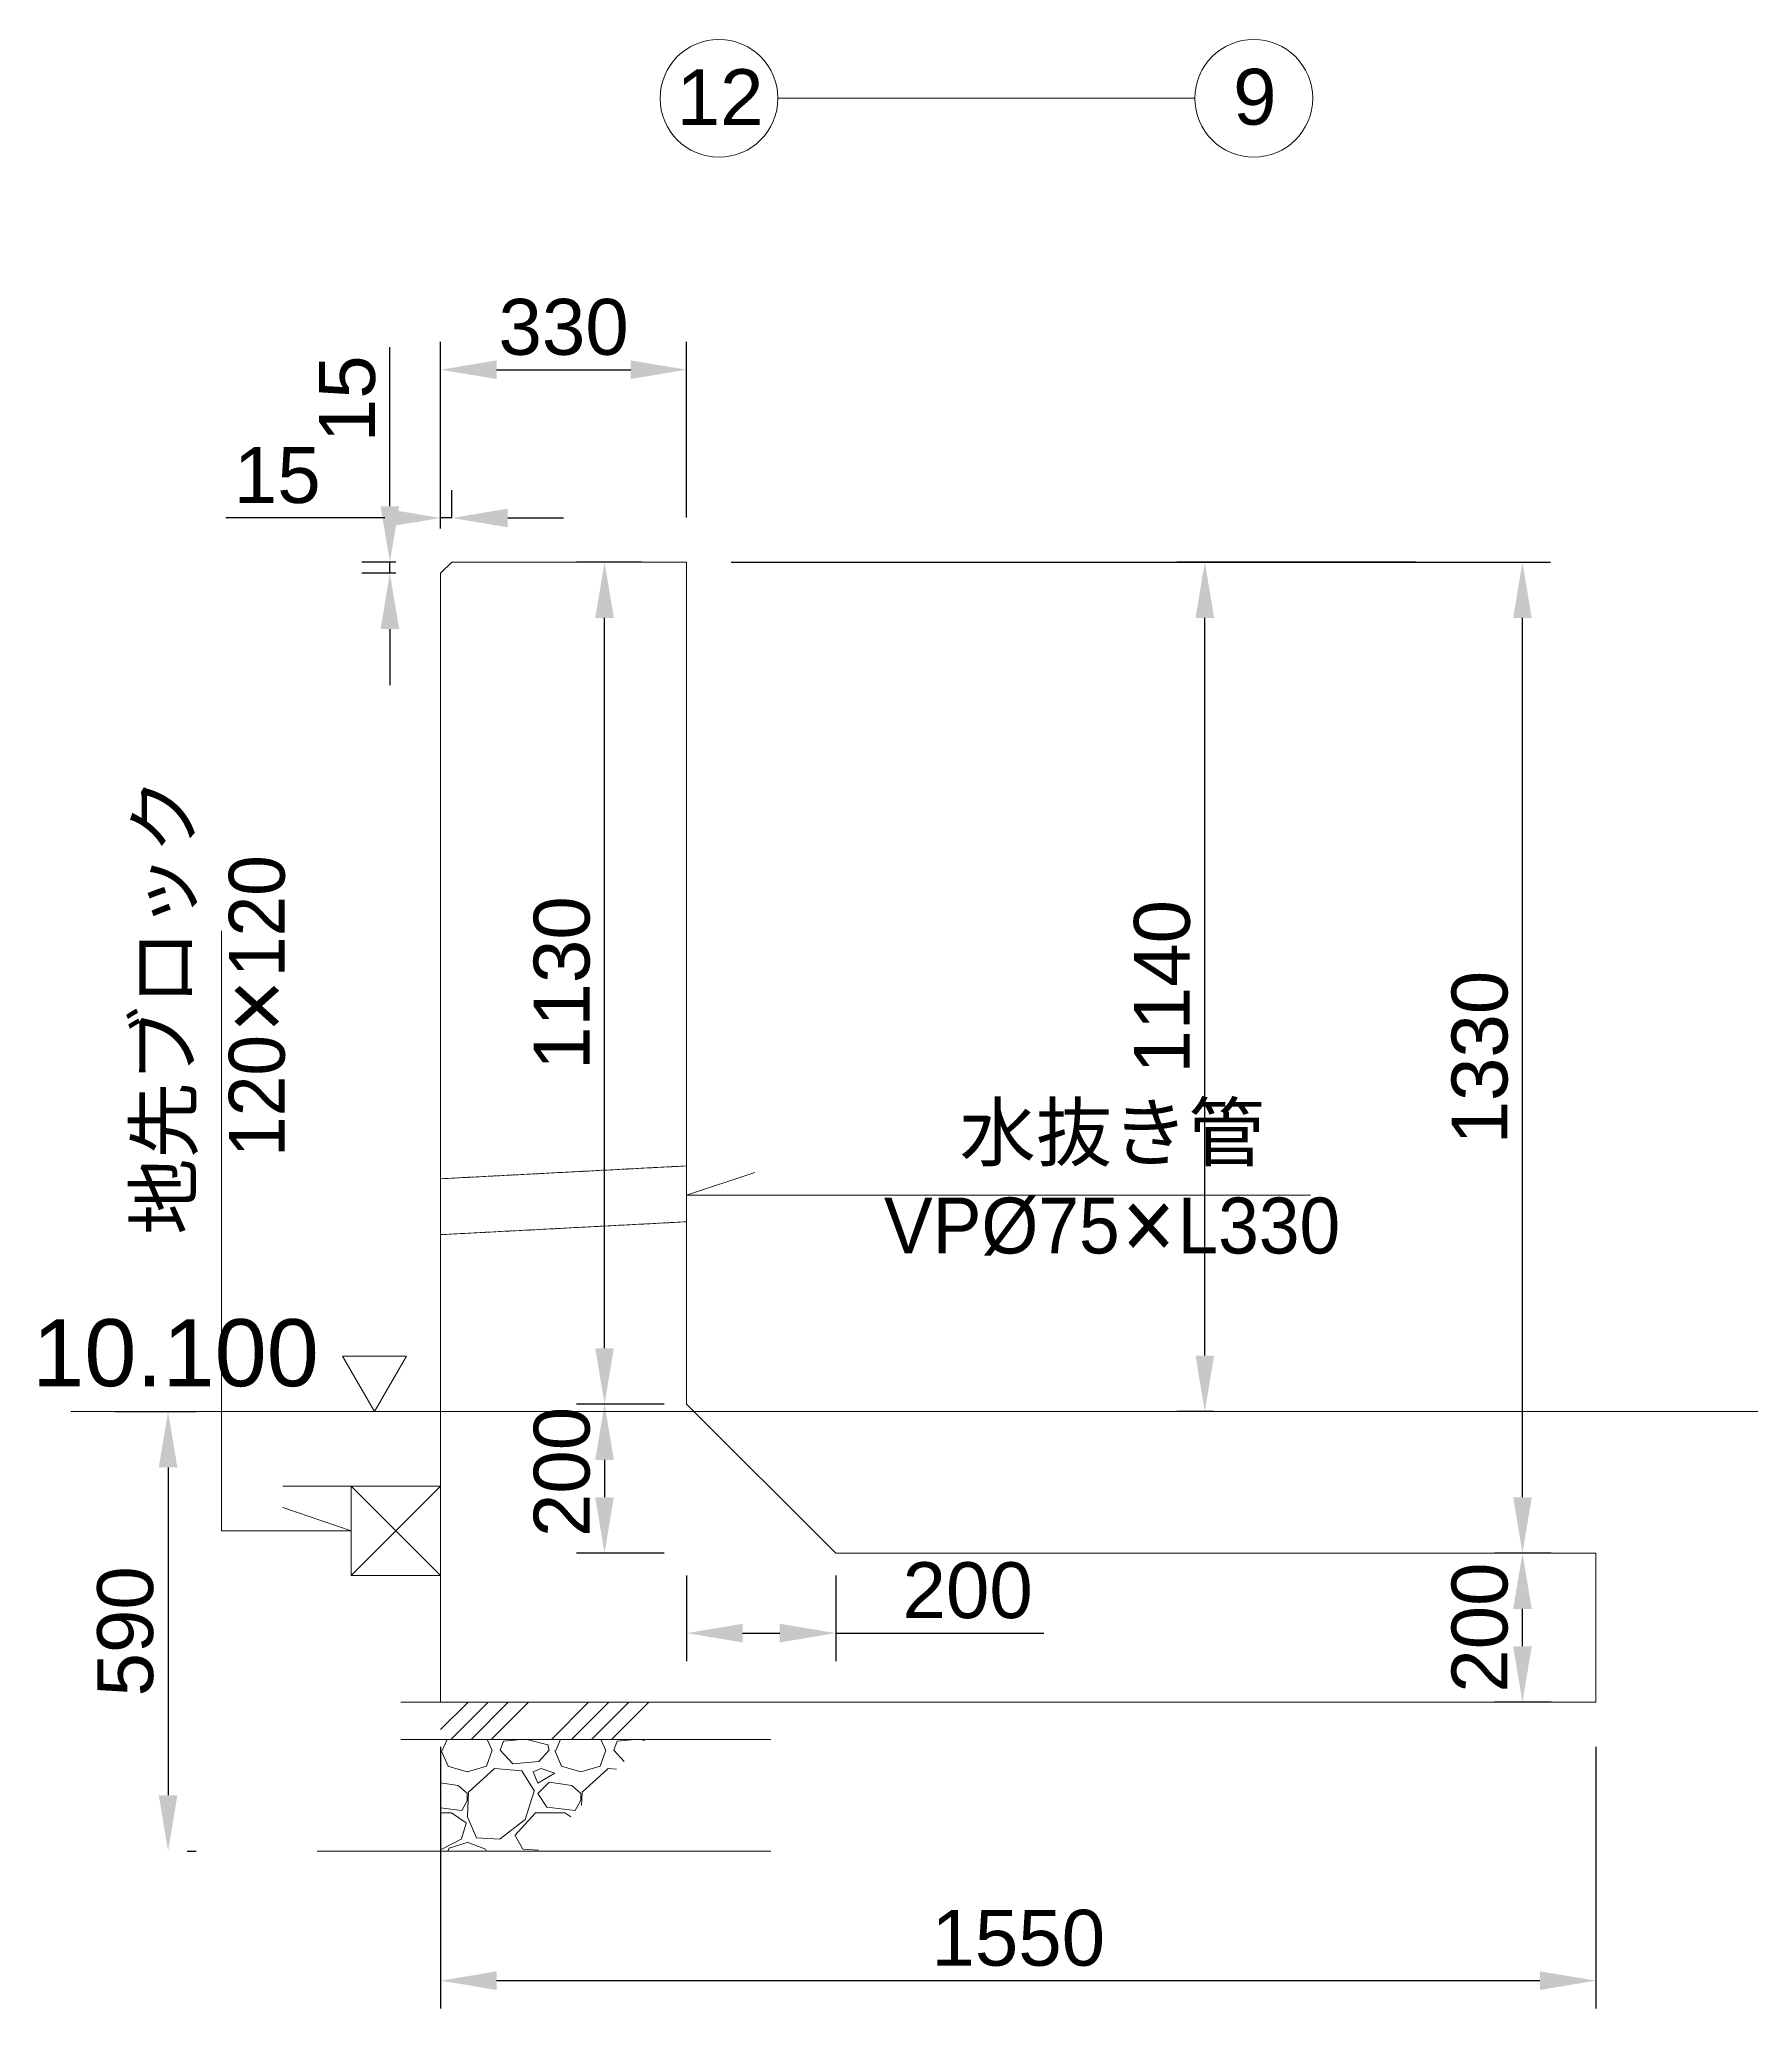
# Model space of a CAD drawing. Header units: millimetres. Extents: x -58267 to 200953, y -49295 to 43144.
# Drawn here: x 798 to 3096, y -19243 to -16600 of the extents above; entities that cross this region are included whole.
import ezdxf

# ---------------------------------------------------------------- set-up
doc = ezdxf.new("R2010")
doc.units = ezdxf.units.MM
doc.header["$LTSCALE"] = 0.25
doc.linetypes.add('ACAD_ISO02W100', pattern=[15, 12, -3])
for name, color, linetype, lineweight in [('1-main', 7, 'Continuous', 9), ('2-DIMS', 8, 'Continuous', 9), ('6-depthlines', 190, 'Continuous', 9)]:
    doc.layers.add(name, color=color, linetype=linetype, lineweight=lineweight)
doc.styles.add('Annotative', font='arial.ttf')
doc.styles.get("Standard").update_dxf_attribs({"font": 'arial.ttf'})
doc.dimstyles.new('Annotative in mm', dxfattribs={"dimscale": 0, "dimtxt": 2.5, "dimasz": 2.5, "dimexe": 1.25, "dimexo": 2, "dimtad": 1, "dimdec": 0, "dimdsep": 46, "dimtxsty": 'Standard', "dimcen": 2.5, "dimadec": 0, "dimazin": 0, "dimtfac": 1, "dimtdec": 0, "dimtmove": 0, "dimatfit": 3, "dimfxl": 1, "dimarcsym": 0})

# ---------------------------------------------------------------- blocks, each defined once
blk = doc.blocks.new('*D44')
at = {"layer": '2-DIMS', "color": 0, "lineweight": -2, "transparency": 16777216}
for p, q in [((1336.8, -17256.9), (1336.8, -17006.2)), ((1666.8, -17241.9), (1666.8, -17006.2)), ((1411.8, -17043.7), (1591.8, -17043.7))]:
    blk.add_line(p, q, dxfattribs=at)
at = {"layer": '2-DIMS', "color": 0, "transparency": 16777216}
for points in [[(1411.8, -17031.2), (1411.8, -17056.2), (1336.8, -17043.7)], [(1591.8, -17031.2), (1591.8, -17056.2), (1666.8, -17043.7)]]:
    blk.add_solid(points, dxfattribs=at)
at = {"layer": 'Defpoints', "color": 0, "transparency": 16777216}
for p in [(1666.8, -17043.7), (1666.8, -17301.9), (1336.8, -17316.9)]:
    blk.add_point(p, dxfattribs=at)
at = {"layer": '2-DIMS', "color": 0, "transparency": 16777216, "insert": (1501.8, -16986.7), "char_height": 75, "attachment_point": 5}
blk.add_mtext('330', dxfattribs=at)
blk = doc.blocks.new('*D45')
at = {"layer": '2-DIMS', "color": 0, "lineweight": -2, "transparency": 16777216}
for p, q in [((1336.8, -18891.9), (1336.8, -19243.2)), ((2886.8, -18891.9), (2886.8, -19243.2)), ((1411.8, -19205.7), (2811.8, -19205.7))]:
    blk.add_line(p, q, dxfattribs=at)
at = {"layer": '2-DIMS', "color": 0, "transparency": 16777216}
for points in [[(1411.8, -19193.2), (1411.8, -19218.2), (1336.8, -19205.7)], [(2811.8, -19193.2), (2811.8, -19218.2), (2886.8, -19205.7)]]:
    blk.add_solid(points, dxfattribs=at)
at = {"layer": 'Defpoints', "color": 0, "transparency": 16777216}
for p in [(1336.8, -18831.9), (2886.8, -18831.9), (2886.8, -19205.7)]:
    blk.add_point(p, dxfattribs=at)
at = {"layer": '2-DIMS', "color": 0, "transparency": 16777216, "insert": (2111.8, -19148.7), "char_height": 75, "attachment_point": 5}
blk.add_mtext('1550', dxfattribs=at)
blk = doc.blocks.new('*D46')
at = {"layer": '2-DIMS', "color": 0, "lineweight": -2, "transparency": 16777216}
for p, q in [((2826.8, -18631.9), (2750.8, -18631.9)), ((2788.3, -18756.9), (2788.3, -18706.9)), ((2826.8, -18831.9), (2750.8, -18831.9))]:
    blk.add_line(p, q, dxfattribs=at)
at = {"layer": '2-DIMS', "color": 0, "transparency": 16777216}
for points in [[(2775.8, -18706.9), (2800.8, -18706.9), (2788.3, -18631.9)], [(2775.8, -18756.9), (2800.8, -18756.9), (2788.3, -18831.9)]]:
    blk.add_solid(points, dxfattribs=at)
at = {"layer": 'Defpoints', "color": 0, "transparency": 16777216}
for p in [(2788.3, -18631.9), (2886.8, -18631.9), (2886.8, -18831.9)]:
    blk.add_point(p, dxfattribs=at)
at = {"layer": '2-DIMS', "color": 0, "transparency": 16777216, "insert": (2731.2, -18731.9), "char_height": 75, "attachment_point": 5, "rotation": 90}
blk.add_mtext('200', dxfattribs=at)
blk = doc.blocks.new('*D47')
at = {"layer": '2-DIMS', "color": 0, "lineweight": -2, "transparency": 16777216}
for p, q in [((1726.8, -17301.9), (2825.8, -17301.9)), ((2788.3, -18556.9), (2788.3, -17376.9)), ((2826.8, -18631.9), (2750.8, -18631.9))]:
    blk.add_line(p, q, dxfattribs=at)
at = {"layer": '2-DIMS', "color": 0, "transparency": 16777216}
for points in [[(2775.8, -17376.9), (2800.8, -17376.9), (2788.3, -17301.9)], [(2775.8, -18556.9), (2800.8, -18556.9), (2788.3, -18631.9)]]:
    blk.add_solid(points, dxfattribs=at)
at = {"layer": 'Defpoints', "color": 0, "transparency": 16777216}
for p in [(1666.8, -17301.9), (2788.3, -17301.9), (2886.8, -18631.9)]:
    blk.add_point(p, dxfattribs=at)
at = {"layer": '2-DIMS', "color": 0, "transparency": 16777216, "insert": (2731.2, -17966.9), "char_height": 75, "attachment_point": 5, "rotation": 90}
blk.add_mtext('1330', dxfattribs=at)
blk = doc.blocks.new('*D122')
at = {"layer": '2-DIMS', "color": 0, "lineweight": -2, "transparency": 16777216}
for p, q in [((1268.7, -17226.9), (1268.7, -17013.4)), ((1276.8, -17301.9), (1231.2, -17301.9)), ((1268.7, -17316.9), (1268.7, -17301.9)), ((1276.8, -17316.9), (1231.2, -17316.9)), ((1268.7, -17391.9), (1268.7, -17466.9))]:
    blk.add_line(p, q, dxfattribs=at)
at = {"layer": '2-DIMS', "color": 0, "transparency": 16777216}
for points in [[(1256.2, -17226.9), (1281.2, -17226.9), (1268.7, -17301.9)], [(1256.2, -17391.9), (1281.2, -17391.9), (1268.7, -17316.9)]]:
    blk.add_solid(points, dxfattribs=at)
at = {"layer": 'Defpoints', "color": 0, "transparency": 16777216}
for p in [(1268.7, -17301.9), (1336.8, -17301.9), (1336.8, -17316.9)]:
    blk.add_point(p, dxfattribs=at)
at = {"layer": '2-DIMS', "color": 0, "transparency": 16777216, "insert": (1211.7, -17082.7), "char_height": 75, "attachment_point": 5, "rotation": 90}
blk.add_mtext('15', dxfattribs=at)
blk = doc.blocks.new('*D123')
at = {"layer": '2-DIMS', "color": 0, "lineweight": -2, "transparency": 16777216}
for p, q in [((1336.8, -17241.9), (1336.8, -17205.2)), ((1351.8, -17241.9), (1351.8, -17205.2)), ((1261.8, -17242.7), (1048.4, -17242.7)), ((1351.8, -17242.7), (1336.8, -17242.7)), ((1426.8, -17242.7), (1501.8, -17242.7))]:
    blk.add_line(p, q, dxfattribs=at)
at = {"layer": '2-DIMS', "color": 0, "transparency": 16777216}
for points in [[(1261.8, -17230.2), (1261.8, -17255.2), (1336.8, -17242.7)], [(1426.8, -17230.2), (1426.8, -17255.2), (1351.8, -17242.7)]]:
    blk.add_solid(points, dxfattribs=at)
at = {"layer": 'Defpoints', "color": 0, "transparency": 16777216}
for p in [(1336.8, -17242.7), (1336.8, -17301.9), (1351.8, -17301.9)]:
    blk.add_point(p, dxfattribs=at)
at = {"layer": '2-DIMS', "color": 0, "transparency": 16777216, "insert": (1117.6, -17185.6), "char_height": 75, "attachment_point": 5}
blk.add_mtext('15', dxfattribs=at)
blk = doc.blocks.new('*D205')
at = {"layer": '2-DIMS', "color": 0, "lineweight": -2, "transparency": 16777216}
for p, q in [((1636.8, -18431.9), (1519.2, -18431.9)), ((1556.7, -18506.9), (1556.7, -18556.9)), ((1636.8, -18631.9), (1519.2, -18631.9))]:
    blk.add_line(p, q, dxfattribs=at)
at = {"layer": '2-DIMS', "color": 0, "transparency": 16777216}
for points in [[(1544.2, -18506.9), (1569.2, -18506.9), (1556.7, -18431.9)], [(1544.2, -18556.9), (1569.2, -18556.9), (1556.7, -18631.9)]]:
    blk.add_solid(points, dxfattribs=at)
at = {"layer": 'Defpoints', "color": 0, "transparency": 16777216}
for p in [(1666.8, -18431.9), (1556.7, -18631.9), (1666.8, -18631.9)]:
    blk.add_point(p, dxfattribs=at)
at = {"layer": '2-DIMS', "color": 0, "transparency": 16777216, "insert": (1499.7, -18523), "char_height": 75, "attachment_point": 5, "rotation": 90}
blk.add_mtext('200', dxfattribs=at)
blk = doc.blocks.new('*D206')
at = {"layer": '2-DIMS', "color": 0, "lineweight": -2, "transparency": 16777216}
for p, q in [((1666.8, -18661.9), (1666.8, -18776.8)), ((1866.8, -18661.9), (1866.8, -18776.8)), ((1741.8, -18739.3), (1791.8, -18739.3)), ((1866.8, -18739.3), (2146, -18739.3))]:
    blk.add_line(p, q, dxfattribs=at)
at = {"layer": '2-DIMS', "color": 0, "transparency": 16777216}
for points in [[(1741.8, -18726.8), (1741.8, -18751.8), (1666.8, -18739.3)], [(1791.8, -18726.8), (1791.8, -18751.8), (1866.8, -18739.3)]]:
    blk.add_solid(points, dxfattribs=at)
at = {"layer": 'Defpoints', "color": 0, "transparency": 16777216}
for p in [(1666.8, -18631.9), (1866.8, -18631.9), (1866.8, -18739.3)]:
    blk.add_point(p, dxfattribs=at)
at = {"layer": '2-DIMS', "color": 0, "transparency": 16777216, "insert": (2043.9, -18682.2), "char_height": 75, "attachment_point": 5}
blk.add_mtext('200', dxfattribs=at)
blk = doc.blocks.new('*D290')
at = {"layer": '2-DIMS', "color": 0, "lineweight": -2, "transparency": 16777216}
for p, q in [((2644.6, -17301.9), (2324.6, -17301.9)), ((2362.1, -18366.9), (2362.1, -17376.9)), ((2373.7, -18441.9), (2324.6, -18441.9))]:
    blk.add_line(p, q, dxfattribs=at)
at = {"layer": '2-DIMS', "color": 0, "transparency": 16777216}
for points in [[(2349.6, -17376.9), (2374.6, -17376.9), (2362.1, -17301.9)], [(2349.6, -18366.9), (2374.6, -18366.9), (2362.1, -18441.9)]]:
    blk.add_solid(points, dxfattribs=at)
at = {"layer": 'Defpoints', "color": 0, "transparency": 16777216}
for p in [(2362.1, -17301.9), (2704.6, -17301.9), (2433.7, -18441.9)]:
    blk.add_point(p, dxfattribs=at)
at = {"layer": '2-DIMS', "color": 0, "transparency": 16777216, "insert": (2305, -17871.9), "char_height": 75, "attachment_point": 5, "rotation": 90}
blk.add_mtext('1140', dxfattribs=at)
blk = doc.blocks.new('*D291')
at = {"layer": '2-DIMS', "color": 0, "lineweight": -2, "transparency": 16777216}
for p, q in [((900.6, -18441.9), (1008.6, -18441.9)), ((971.1, -18516.9), (971.1, -18956.9)), ((996.6, -19031.9), (1008.6, -19031.9))]:
    blk.add_line(p, q, dxfattribs=at)
at = {"layer": '2-DIMS', "color": 0, "transparency": 16777216}
for points in [[(958.6, -18516.9), (983.6, -18516.9), (971.1, -18441.9)], [(958.6, -18956.9), (983.6, -18956.9), (971.1, -19031.9)]]:
    blk.add_solid(points, dxfattribs=at)
at = {"layer": 'Defpoints', "color": 0, "transparency": 16777216}
for p in [(840.6, -18441.9), (936.6, -19031.9), (971.1, -19031.9)]:
    blk.add_point(p, dxfattribs=at)
at = {"layer": '2-DIMS', "color": 0, "transparency": 16777216, "insert": (914, -18736.9), "char_height": 75, "attachment_point": 5, "rotation": 90}
blk.add_mtext('590', dxfattribs=at)
blk = doc.blocks.new('*D805')
at = {"layer": '2-DIMS', "color": 0, "lineweight": -2, "transparency": 16777216}
for p, q in [((1606.8, -17301.9), (1519.2, -17301.9)), ((1556.7, -18356.9), (1556.7, -17376.9)), ((1606.8, -18431.9), (1519.2, -18431.9))]:
    blk.add_line(p, q, dxfattribs=at)
at = {"layer": '2-DIMS', "color": 0, "transparency": 16777216}
for points in [[(1544.2, -17376.9), (1569.2, -17376.9), (1556.7, -17301.9)], [(1544.2, -18356.9), (1569.2, -18356.9), (1556.7, -18431.9)]]:
    blk.add_solid(points, dxfattribs=at)
at = {"layer": 'Defpoints', "color": 0, "transparency": 16777216}
for p in [(1556.7, -17301.9), (1666.8, -17301.9), (1666.8, -18431.9)]:
    blk.add_point(p, dxfattribs=at)
at = {"layer": '2-DIMS', "color": 0, "transparency": 16777216, "insert": (1499.6, -17866.9), "char_height": 75, "attachment_point": 5, "rotation": 90}
blk.add_mtext('1130', dxfattribs=at)

msp = doc.modelspace()

# ---------------------------------------------------------------- hatches: boundary and pattern name
at = {"layer": '1-main'}
h = msp.add_hatch(dxfattribs=at)
h.set_pattern_fill('ANSI34', color=256, scale=0.2)
h.set_pattern_definition([(45, (0, 0), (-80.8223, 80.8223), []), (45, (26.94, 0), (-80.8223, 80.8223), []), (45, (53.88, 0), (-80.8223, 80.8223), []), (45, (80.82, 0), (-80.8223, 80.8223), [])])
h.paths.add_polyline_path([(1336.799, -18831.884), (1336.799, -18881.884), (1611.696, -18881.884), (1658.321, -18831.884)])
h = msp.add_hatch(dxfattribs=at)
h.set_pattern_fill('GRAVEL', color=256, scale=0.2)
h.set_pattern_definition([(228.01279, (109.728, 152.4), (-1219.2, -1371.6), [20.5033, -2029.829]), (184.96974, (96.012, 137.16), (1828.7999993, 152.4000087), [35.1843, -3483.2429]), (132.510447, (60.96, 134.112), (1524.0000006, -1676.3999994), [24.8089, -2456.0834]), (267.27369, (1.524, 96.012), (152.4000003, 3048), [32.0403, -3171.9862]), (292.833654, (0, 64.008), (-762, 1828.8), [31.418, -3110.3885]), (357.27369, (12.192, 35.052), (-3048, 152.4000003), [32.0403, -3171.9862]), (37.69424, (44.196, 33.528), (-1981.1999999, -1524.0000001), [42.3716, -4194.7869]), (72.25533, (77.724, 59.436), (1066.8000003, 3352.7999999), [40.0032, -3960.3154]), (121.429566, (89.916, 97.536), (-1219.2000002, 1981.2), [32.1488, -3182.7327]), (175.23636, (73.152, 124.968), (1676.4, -152.4), [36.7028, -1798.4362]), (222.397438, (36.576, 128.016), (-1828.8, -1676.4000001), [47.4647, -4699.00635]), (138.814075, (152.4, 94.488), (-1066.8, 914.4), [16.2003, -1603.834]), (171.469234, (140.208, 105.156), (1981.2, -304.7999997), [30.8209, -3051.2783]), (225, (109.73, 109.73), (-2e-14, -152.4), [21.5526, -193.9736]), (203.19859, (99.06, 128.016), (762, 304.8), [11.6065, -1149.0373]), (291.80141, (88.392, 123.444), (-152.4, 457.2), [16.4139, -804.2852]), (30.96376, (94.488, 108.204), (457.2, 304.8), [26.6592, -861.9779]), (161.56505, (117.35, 121.92), (304.8, -152.4), [19.2772, -462.6539]), (16.38954, (0, 123.444), (1524, 457.2), [27.0053, -2673.5296]), (70.346176, (25.908, 131.064), (-609.6, -1676.4), [22.6559, -2242.9329]), (293.19859, (117.348, 152.4), (-304.8, 762), [23.2128, -1137.431]), (343.61046, (126.492, 131.064), (-1524, 457.2), [27.0053, -2673.5296]), (339.44395, (0, 28.956), (-762, 304.8), [26.0421, -1276.0641]), (294.77514, (24.384, 19.812), (-762.000001, 1676.3999996), [21.8203, -2160.2156]), (66.80141, (118.872, 0), (304.8, 762), [23.2128, -1137.431]), (17.354025, (128.016, 21.336), (-1981.2, -609.6), [25.547, -2529.1426]), (69.44395, (44.196, 0), (-304.8, -762), [13.021, -1289.0851]), (101.30993, (109.728, 0), (-152.4, 609.6), [7.7709, -769.3197]), (165.96376, (108.204, 7.62), (457.2, -152.4), [31.418, -596.9433]), (186.009006, (77.724, 15.24), (1524, 152.4), [29.116, -2882.4819]), (303.69007, (94.49, 94.49), (-152.4, 304.8), [21.9794, -527.5066]), (353.157227, (106.68, 76.2), (2590.8, -304.7999999), [38.3734, -3798.9605]), (60.9454, (144.78, 71.628), (-609.6, -1066.8), [15.6905, -1553.3635]), (90, (152.4, 85.34), (-152.4, 152.4), [9.144, -143.256]), (120.25644, (74.676, 19.812), (609.6, -1066.8), [21.172, -2096.0364]), (48.01279, (64.008, 38.1), (1219.2, 1371.6), [41.0066, -2009.3257]), (0, (91.44, 68.58), (152.4, 152.4), [39.624, -112.776]), (325.304846, (131.064, 68.58), (1524.0000006, -1066.799999), [24.0966, -2385.559]), (254.0546, (150.876, 54.864), (-152.4, -609.6), [22.1897, -1087.299]), (207.645975, (144.78, 33.528), (-2895.6, -1523.9999998), [36.1287, -3576.7479]), (175.42608, (112.776, 16.764), (-1981.2, 152.4), [38.2218, -3783.9508])])
h.paths.add_polyline_path([(1336.799, -18881.884), (1611.484, -18881.884), (1466.735, -19031.884), (1336.799, -19031.884)])

# ---------------------------------------------------------------- linework, layer by layer
for p, q in [((1351.799, -17301.884), (1336.799, -17316.884)), ((1351.799, -17301.884), (1666.799, -17301.884)), ((1666.799, -17301.884), (1666.799, -18431.884)), ((1336.799, -17316.884), (1336.799, -18631.884)), ((1666.799, -18431.884), (1866.799, -18631.884)), ((1336.799, -18541.884), (1125.035, -18541.884)), ((1216.799, -18661.884), (1336.799, -18541.884)), ((1216.799, -18541.884), (1336.799, -18661.884)), ((1336.799, -18631.884), (1336.799, -18831.884)), ((2886.799, -18631.884), (1866.799, -18631.884)), ((2886.799, -18831.884), (2886.799, -18631.884)), ((1336.799, -18831.884), (2886.799, -18831.884))]:
    msp.add_line(p, q, dxfattribs=at)
at = {"layer": '1-main', "linetype": 'ACAD_ISO02W100'}
for p, q in [((1336.799, -18129.53), (1666.962, -18112.227)), ((1336.799, -18204.521), (1666.962, -18187.218))]:
    msp.add_line(p, q, dxfattribs=at)
at = {"layer": '1-main'}
msp.add_lwpolyline([(1216.799, -18661.884), (1336.799, -18661.884), (1336.799, -18541.884), (1216.799, -18541.884)], close=True, dxfattribs=at)
at = {"layer": '2-DIMS'}
for p, q in [((1789.25, -16679.39), (2348.762, -16679.39)), ((1042.811, -17796.681), (1042.811, -18601.884)), ((1758.564, -18121.186), (1666.799, -18151.64)), ((2503.953, -18151.64), (1666.799, -18151.64)), ((1216.799, -18601.884), (1125.035, -18570.769)), ((1216.799, -18601.884), (1042.811, -18601.884)), ((1216.799, -18601.884), (1042.811, -18601.884))]:
    msp.add_line(p, q, dxfattribs=at)
for centre in [(1710.23, -16679.39), (2427.782, -16679.39)]:
    msp.add_circle(centre, 79.02, dxfattribs=at)
at = {"layer": '6-depthlines', "color": 1}
for p, q in [((1291.009, -18367.683), (1205.329, -18367.683)), ((1248.169, -18441.884), (1205.329, -18367.683)), ((1248.169, -18441.884), (1291.009, -18367.683)), ((840.582, -18441.884), (12942.928, -18441.884))]:
    msp.add_line(p, q, dxfattribs=at)
at = {"layer": '6-depthlines'}
for p, q in [((1283.299, -18831.884), (1779.622, -18831.884)), ((1283.299, -18881.884), (1779.622, -18881.884)), ((1171.121, -19031.884), (1779.622, -19031.884))]:
    msp.add_line(p, q, dxfattribs=at)

# ---------------------------------------------------------------- texts
at = {"layer": '2-DIMS', "char_height": 75, "attachment_point": 5}
for s, insert in [('12', (1711.633, -16677.944)), ('9', (2429.186, -16677.944)), ('{\\fMS PGothic|b0|i0|c128|p50;水抜き管\\PVP\\fMS PGothic|b0|i0|c0|p50;%%C\\fMS PGothic|b0|i0|c128|p50;75✕L330}', (2237.621, -18131.175))]:
    msp.add_mtext(s, dxfattribs=dict(at, insert=insert))
at = {"layer": '2-DIMS', "insert": (1028.143, -17897.709), "char_height": 75, "attachment_point": 5, "rotation": 90}
msp.add_mtext('{\\fMS PGothic|b0|i0|c128|p50;地先ブロック\\P120✕120}', dxfattribs=at)
at = {"layer": '6-depthlines', "color": 1, "style": 'Annotative'}
msp.add_text('10.100', height=90, dxfattribs=at).set_placement((788.859, -18407.969))

# ---------------------------------------------------------------- dimensions: what is measured, and where the dimension line sits
at = {"layer": '2-DIMS'}
for base, p1, p2, picture, middle in [((1666.799, -17043.75), (1336.799, -17316.884), (1666.799, -17301.884), '*D44', (1501.799, -16986.681)), ((1336.799, -17242.666), (1351.799, -17301.884), (1336.799, -17301.884), '*D123', (1117.58, -17185.623)), ((2886.799, -19205.74), (1336.799, -18831.884), (2886.799, -18831.884), '*D45', (2111.799, -19148.697))]:
    dim = msp.add_linear_dim(base=base, p1=p1, p2=p2, dimstyle='Annotative in mm', dxfattribs=at)
    dim.commit()
    dim.dimension.update_dxf_attribs({"geometry": picture, "text_midpoint": middle})
for base, p1, p2, picture, middle in [((1268.701, -17301.884), (1336.799, -17316.884), (1336.799, -17301.884), '*D122', (1211.658, -17082.665)), ((2788.262, -17301.884), (2886.799, -18631.884), (1666.799, -17301.884), '*D47', (2731.194, -17966.884)), ((2362.074, -17301.884), (2433.697, -18441.884), (2704.576, -17301.884), '*D290', (2305.031, -17871.884))]:
    dim = msp.add_linear_dim(base=base, p1=p1, p2=p2, angle=90, dimstyle='Annotative in mm', dxfattribs=at)
    dim.commit()
    dim.dimension.update_dxf_attribs({"geometry": picture, "text_midpoint": middle})
for base, p1, p2, picture, middle in [((1556.697, -17301.884), (1666.799, -18431.884), (1666.799, -17301.884), '*D805', (1556.697, -17866.884)), ((2788.262, -18631.884), (2886.799, -18831.884), (2886.799, -18631.884), '*D46', (2788.262, -18731.884))]:
    dim = msp.add_linear_dim(base=base, p1=p1, p2=p2, angle=90, dimstyle='Annotative in mm', dxfattribs=at)
    dim.commit()
    dim.dimension.update_dxf_attribs({"geometry": picture, "text_midpoint": middle, "dimtype": 160})
at = {"layer": '2-DIMS', "color": 1}
dim = msp.add_linear_dim(base=(971.076, -19031.884), p1=(840.582, -18441.884), p2=(936.62, -19031.884), angle=90, dimstyle='Annotative in mm', dxfattribs=at)
dim.commit()
dim.dimension.update_dxf_attribs({"geometry": '*D291', "text_midpoint": (971.076, -18736.884), "dimtype": 160})
at = {"layer": '2-DIMS'}
dim = msp.add_linear_dim(base=(1556.697, -18631.884), p1=(1666.799, -18431.884), p2=(1666.799, -18631.884), angle=90, dimstyle='Annotative in mm', override={"dimexo": 1}, dxfattribs=at)
dim.commit()
dim.dimension.update_dxf_attribs({"geometry": '*D205', "text_midpoint": (1556.697, -18523.005), "dimtype": 160})
dim = msp.add_linear_dim(base=(1866.799, -18739.258), p1=(1666.799, -18631.884), p2=(1866.799, -18631.884), dimstyle='Annotative in mm', override={"dimexo": 1}, dxfattribs=at)
dim.commit()
dim.dimension.update_dxf_attribs({"geometry": '*D206', "text_midpoint": (2043.914, -18739.258), "dimtype": 160})

doc.saveas('drawing.dxf')
